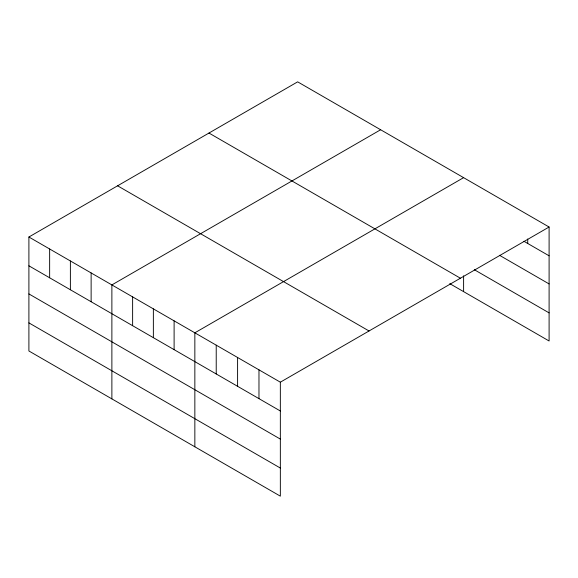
<?xml version="1.0" encoding="UTF-8"?>
<svg xmlns="http://www.w3.org/2000/svg" width="578" height="578" viewBox="0 0 578 578"><rect width="100%" height="100%" fill="white"/><g stroke="black" fill="none" stroke-linecap="round" stroke-linejoin="round"><path stroke-width="0.87" d="M549.1 227.017L297.656 81.845L28.9 237.009L28.9 350.983L280.344 496.155L280.344 382.181L549.1 227.017L549.1 340.991L449.778 283.646M380.635 129.754L111.879 284.918L111.879 398.892M463.607 177.656L194.851 332.82L194.851 446.794M523.914 241.279L549.1 255.816M499.486 255.281L549.1 283.928M474.292 269.695L549.1 312.886M208.969 133.048L460.413 278.22M117.587 185.805L369.031 330.977M28.9 237.009L280.344 382.181M28.9 265.815L280.344 410.987M28.9 293.92L280.344 439.092M28.9 322.878L280.344 468.05M527.728 238.981L527.728 243.483M463.607 275.822L463.607 291.63M258.973 369.841L258.973 398.647M237.594 357.5L237.594 386.306M216.223 345.16L216.223 373.966M174.108 320.848L174.108 349.654M153.365 308.869L153.365 337.675M132.622 296.897L132.622 325.696M91.129 272.939L91.129 301.745M70.386 260.967L70.386 289.766M49.643 248.988L49.643 277.794"/></g></svg>
